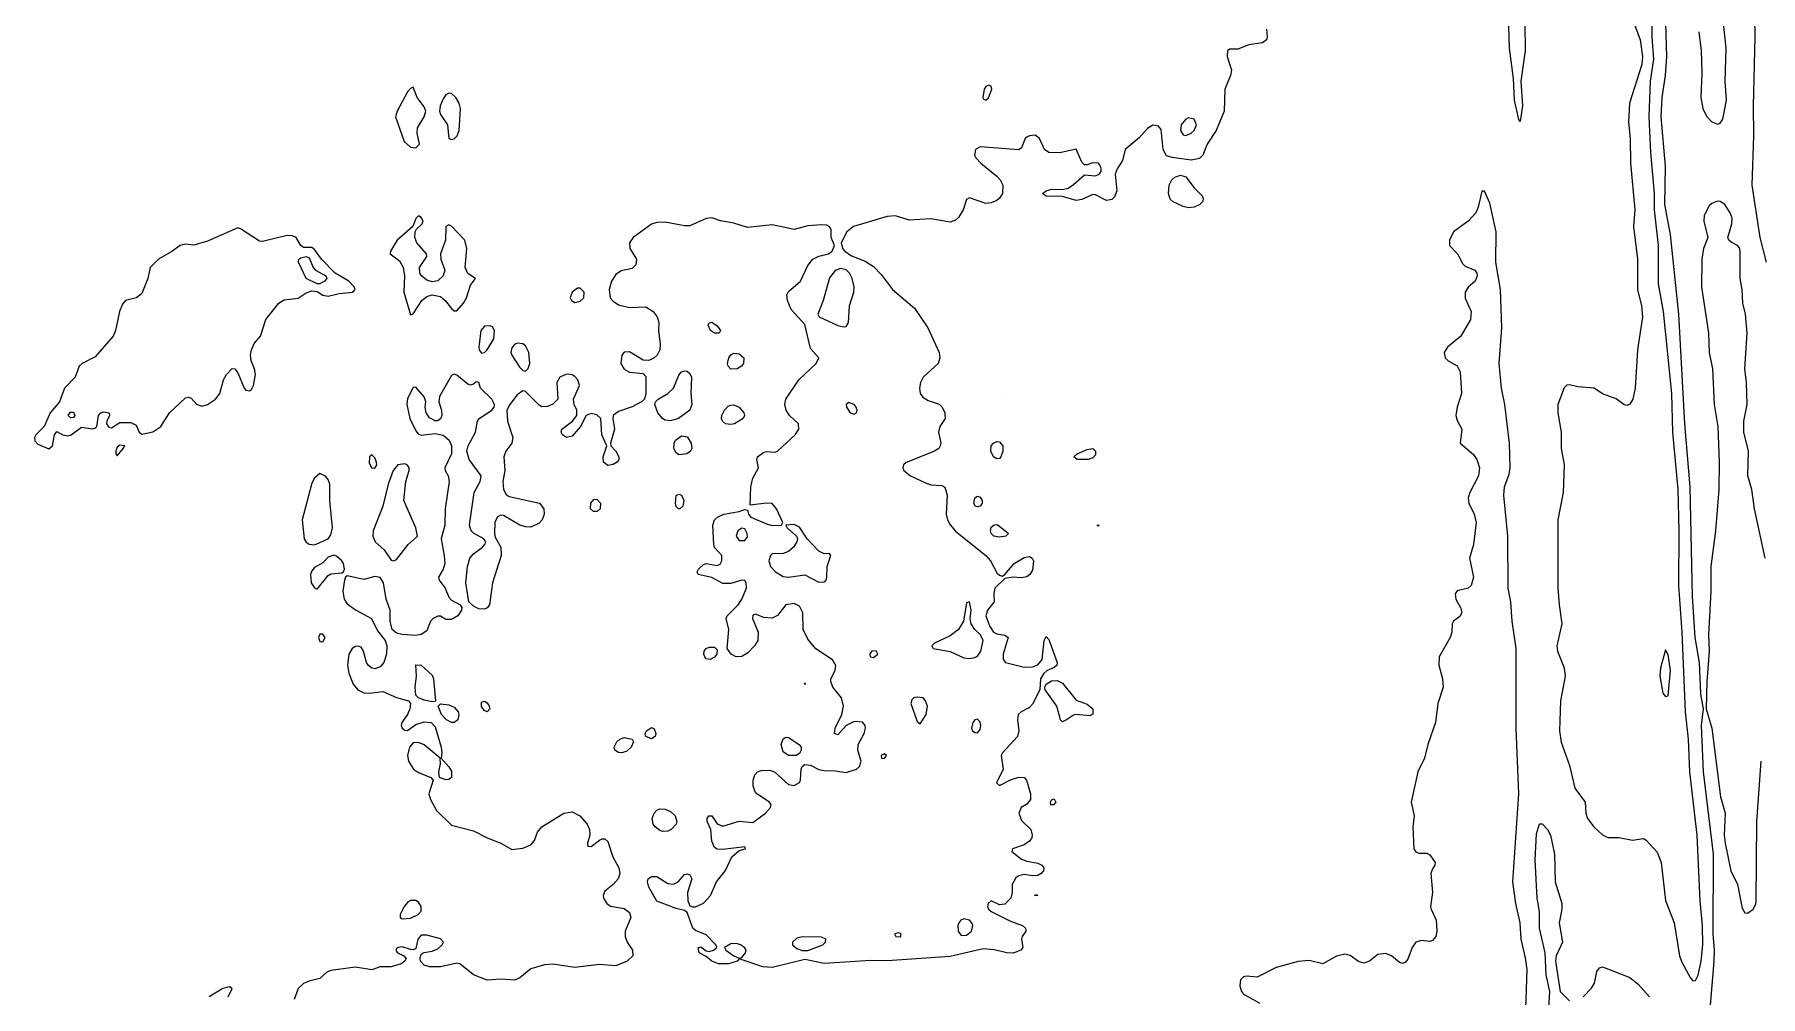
# Model space of a CAD drawing. Header units: inches. Extents: x 3311818 to 3313075, y 1372003 to 1372737.
# Drawn here: x 3312582.6 to 3312822.7, y 1372195.4 to 1372329.1 of the extents above; entities that cross this region are included whole.
import ezdxf

# ---------------------------------------------------------------- set-up
doc = ezdxf.new("R2010")
doc.units = ezdxf.units.IN
doc.header["$MEASUREMENT"] = 0

msp = doc.modelspace()

# ---------------------------------------------------------------- linework, layer by layer
for points, elevation in [([(3312804.96, 1372331.06), (3312805.97, 1372328.39), (3312806.29, 1372326.1), (3312806.16, 1372324.96), (3312804.47, 1372319.62), (3312804.31, 1372316.95), (3312804.55, 1372314.67), (3312804.6, 1372311.24), (3312805.2, 1372304.76), (3312805, 1372302.47), (3312805.6, 1372297.9), (3312805.59, 1372293.71), (3312806.15, 1372291.42), (3312806.29, 1372289.89), (3312805.56, 1372285.32), (3312805.25, 1372279.98), (3312804.95, 1372278.46), (3312804.5, 1372277.74), (3312804.12, 1372277.58), (3312803.74, 1372277.65), (3312802.6, 1372278.52), (3312800.69, 1372279.19), (3312799.55, 1372279.98), (3312797.26, 1372280.16), (3312796.12, 1372280.46), (3312795.74, 1372280.41), (3312795.36, 1372280.01), (3312794.51, 1372277.7), (3312794.48, 1372276.55), (3312794.95, 1372273.89), (3312794.94, 1372271.6), (3312795.4, 1372269.31), (3312795.24, 1372265.5), (3312794.52, 1372261.69), (3312794.52, 1372252.16), (3312794.68, 1372249.87), (3312795.06, 1372247.21), (3312794.36, 1372244.16), (3312794.47, 1372243.4), (3312795.37, 1372241.11), (3312795.51, 1372239.96), (3312794.87, 1372236.53), (3312794.73, 1372232.34), (3312794.97, 1372230.77), (3312796.12, 1372227.55), (3312796.88, 1372224.4), (3312798.29, 1372222.43), (3312798.39, 1372220.91), (3312798.62, 1372220.15), (3312799.51, 1372219), (3312800.69, 1372217.88), (3312801.45, 1372217.51), (3312802.98, 1372217.53), (3312804.88, 1372217.13), (3312806.41, 1372217.36), (3312806.79, 1372217.17), (3312808.31, 1372215.5), (3312808.85, 1372214.05), (3312809.46, 1372208.76), (3312810.67, 1372205.66), (3312811.4, 1372201.09), (3312811.74, 1372200.17), (3312812.89, 1372198.04), (3312813.27, 1372197.58), (3312813.65, 1372197.65), (3312814.03, 1372198.36), (3312814.45, 1372200.33), (3312814.66, 1372202.61), (3312814.62, 1372205.28), (3312814.28, 1372208.71), (3312813.9, 1372217.86), (3312812.88, 1372226.63), (3312812.67, 1372231.2), (3312812.27, 1372235.01), (3312811.8, 1372246.06), (3312811.34, 1372252.54), (3312811.38, 1372260.17), (3312811.22, 1372265.88), (3312810.49, 1372273.89), (3312810.35, 1372279.22), (3312809.19, 1372290.66), (3312808.52, 1372294.47), (3312808.51, 1372299.8), (3312807.92, 1372304.76), (3312807.92, 1372307.04), (3312807.44, 1372312.76), (3312807.21, 1372317.72), (3312807.39, 1372322.67), (3312807.85, 1372325.72), (3312807.62, 1372328.77), (3312807.88, 1372347.83)], 4489), ([(3312814.12, 1372329.53), (3312814.44, 1372326.86), (3312814.52, 1372323.81), (3312814.38, 1372320.38), (3312814.65, 1372318.86), (3312815.17, 1372317.79), (3312815.94, 1372316.99), (3312816.7, 1372316.7), (3312817.08, 1372316.83), (3312817.46, 1372317.38), (3312817.96, 1372320), (3312817.76, 1372322.67), (3312817.93, 1372327.25), (3312817.23, 1372333.72)], 4490), ([(3312823.5, 1372297.52), (3312822.64, 1372300.95), (3312821.53, 1372308.19), (3312821.76, 1372315.05), (3312821.7, 1372319.24), (3312821.93, 1372328.77), (3312821.86, 1372334.49)], 4491), ([(3312815.02, 1372185.84), (3312816.25, 1372200.33), (3312816.28, 1372201.85), (3312816.09, 1372204.14), (3312816.17, 1372215.19), (3312814.76, 1372226.63), (3312814.46, 1372233.1), (3312814.74, 1372235.39), (3312814.41, 1372237.44), (3312814.22, 1372241.87), (3312813.61, 1372245.3), (3312813.23, 1372251.02), (3312812.9, 1372266.26), (3312812.17, 1372275.03), (3312811.31, 1372290.27), (3312810.18, 1372301.33), (3312809.36, 1372305.52), (3312809.49, 1372310.86), (3312808.89, 1372317.72), (3312809.01, 1372320.38), (3312809.48, 1372323.43), (3312809.66, 1372326.1), (3312809.45, 1372332.2)], 4490), ([(3312753.97, 1372329.91), (3312754.07, 1372328.77), (3312753.98, 1372328.39), (3312753.43, 1372328.01), (3312751.52, 1372327.73), (3312750, 1372327.1), (3312748.86, 1372327.13), (3312748.57, 1372326.86), (3312748.52, 1372326.1), (3312749.11, 1372324.2), (3312748.96, 1372323.43), (3312748.2, 1372321.53), (3312748.11, 1372318.48), (3312746.98, 1372315.81), (3312745.73, 1372313.91), (3312745.11, 1372312.38), (3312744.66, 1372311.91), (3312743.52, 1372311.68), (3312740.85, 1372312.03), (3312740.09, 1372312.28), (3312739.6, 1372313.14), (3312739.33, 1372315.96), (3312738.95, 1372316.4), (3312738.18, 1372316.53), (3312737.42, 1372316.08), (3312736.28, 1372314.79), (3312734.31, 1372313.14), (3312733.94, 1372311.62), (3312733.21, 1372310.48), (3312732.92, 1372309.71), (3312733.16, 1372307.43), (3312732.85, 1372306.57), (3312732.47, 1372306.21), (3312731.71, 1372306.05), (3312730.18, 1372306.88), (3312729.8, 1372306.91), (3312728.28, 1372306.21), (3312727.51, 1372306.06), (3312725.61, 1372306.62), (3312723.32, 1372306.66), (3312722.81, 1372307.04), (3312723.32, 1372307.43), (3312724.08, 1372307.67), (3312725.61, 1372307.59), (3312726.37, 1372307.79), (3312727.13, 1372308.28), (3312728.66, 1372309.66), (3312730.18, 1372309.51), (3312730.69, 1372309.71), (3312730.96, 1372310.09), (3312731, 1372310.48), (3312730.91, 1372310.86), (3312730.6, 1372311.24), (3312729.8, 1372311.31), (3312729.04, 1372311.03), (3312728.66, 1372311.05), (3312728.28, 1372311.4), (3312727.51, 1372313.21), (3312725.23, 1372312.7), (3312723.7, 1372312.76), (3312723.09, 1372313.14), (3312722.4, 1372314.67), (3312721.8, 1372315.16), (3312721.03, 1372315.08), (3312720.65, 1372314.87), (3312720.43, 1372314.67), (3312719.89, 1372313.38), (3312719.51, 1372313.13), (3312714.17, 1372313.52), (3312713.49, 1372313.14), (3312713.37, 1372312.38), (3312713.55, 1372312), (3312714.24, 1372311.24), (3312716.46, 1372309.47), (3312716.93, 1372308.95), (3312717.31, 1372308.19), (3312717.25, 1372307.04), (3312716.84, 1372306.39), (3312716.46, 1372306.08), (3312715.7, 1372305.75), (3312714.94, 1372305.67), (3312712.65, 1372306.45), (3312712.27, 1372306.2), (3312711.77, 1372304.76), (3312711.12, 1372303.71), (3312710.74, 1372303.35), (3312709.98, 1372303.07), (3312707.31, 1372303.51), (3312704.26, 1372303.35), (3312702.36, 1372303.94), (3312701.21, 1372303.87), (3312696.52, 1372302.47), (3312695.61, 1372301.71), (3312694.83, 1372300.18), (3312694.98, 1372299.42), (3312695.31, 1372299.04), (3312696.26, 1372298.36), (3312698.17, 1372297.62), (3312699.31, 1372296.9), (3312700.45, 1372295.76), (3312701.95, 1372293.71), (3312705.03, 1372291.12), (3312706.87, 1372288.37), (3312708.44, 1372284.94), (3312708.56, 1372284.18), (3312708.29, 1372283.41), (3312706.24, 1372281.51), (3312705.87, 1372280.75), (3312705.71, 1372279.98), (3312705.82, 1372279.22), (3312706.17, 1372278.72), (3312706.93, 1372278.27), (3312708.46, 1372277.74), (3312708.87, 1372277.32), (3312709.24, 1372276.55), (3312709.28, 1372275.79), (3312708.56, 1372274.65), (3312708.37, 1372273.89), (3312708.69, 1372272.36), (3312708.61, 1372271.98), (3312708.38, 1372271.6), (3312707.69, 1372271.16), (3312703.88, 1372269.66), (3312703.5, 1372269.31), (3312703.39, 1372268.93), (3312703.53, 1372268.55), (3312704.45, 1372267.79), (3312706.55, 1372266.84), (3312707.31, 1372266.54), (3312708.84, 1372266.43), (3312709.22, 1372266.23), (3312709.54, 1372265.12), (3312709.44, 1372262.45), (3312709.61, 1372261.69), (3312709.98, 1372260.97), (3312710.74, 1372260.11), (3312714.95, 1372256.73), (3312715.57, 1372255.97), (3312716.46, 1372254.31), (3312716.84, 1372253.99), (3312717.22, 1372253.84), (3312717.6, 1372254.07), (3312718.88, 1372255.59), (3312720.27, 1372256.43), (3312721.03, 1372256.56), (3312721.39, 1372256.35), (3312721.55, 1372255.97), (3312721.41, 1372254.69), (3312721.06, 1372254.07), (3312720.65, 1372253.76), (3312719.89, 1372253.64), (3312718.75, 1372253.72), (3312717.6, 1372253.53), (3312716.21, 1372252.16), (3312716.04, 1372251.4), (3312716.12, 1372250.26), (3312715.15, 1372249.11), (3312714.95, 1372248.35), (3312715.51, 1372246.83), (3312715.99, 1372246.06), (3312716.46, 1372245.83), (3312717.6, 1372245.63), (3312718.04, 1372245.3), (3312717.36, 1372243.01), (3312717.34, 1372242.25), (3312717.67, 1372241.87), (3312720.27, 1372241.18), (3312721.41, 1372241.24), (3312722.18, 1372241.53), (3312722.76, 1372242.25), (3312723.06, 1372244.92), (3312723.32, 1372245.45), (3312723.7, 1372245.06), (3312724.88, 1372241.87), (3312724.82, 1372241.49), (3312724.46, 1372241.14), (3312723.47, 1372240.73), (3312722.94, 1372240.29), (3312722.56, 1372239.58), (3312722.47, 1372238.06), (3312721.41, 1372236.04), (3312721.03, 1372235.6), (3312719.86, 1372235.01), (3312719.45, 1372234.63), (3312719.36, 1372233.87), (3312719.51, 1372232.34), (3312719.36, 1372231.58), (3312717.24, 1372229.29), (3312717.06, 1372228.91), (3312717.33, 1372227.01), (3312716.43, 1372225.1), (3312716.84, 1372224.76), (3312718.37, 1372225.53), (3312719.51, 1372225.91), (3312720.27, 1372225.86), (3312720.58, 1372225.48), (3312721.16, 1372223.58), (3312721.14, 1372222.81), (3312720.65, 1372222.17), (3312719.85, 1372221.67), (3312719.51, 1372220.91), (3312719.89, 1372219.89), (3312721.19, 1372218.62), (3312721.4, 1372217.86), (3312721.32, 1372217.48), (3312721.03, 1372217.03), (3312720.27, 1372216.49), (3312718.64, 1372215.95), (3312718.56, 1372215.57), (3312719.89, 1372214.5), (3312720.65, 1372214.21), (3312722.18, 1372213.96), (3312722.74, 1372213.67), (3312722.99, 1372213.29), (3312722.94, 1372212.9), (3312722.64, 1372212.52), (3312722.18, 1372212.25), (3312721.41, 1372212.19), (3312720.27, 1372212.38), (3312719.51, 1372212.19), (3312719.13, 1372211.91), (3312718.62, 1372211), (3312718.59, 1372209.86), (3312718.41, 1372209.09), (3312717.6, 1372208.25), (3312716.84, 1372208.17), (3312715.7, 1372208.71), (3312715.28, 1372208.33), (3312715.19, 1372207.95), (3312715.3, 1372207.57), (3312715.7, 1372207.22), (3312718.37, 1372205.91), (3312720.03, 1372205.28), (3312720.44, 1372204.9), (3312720.51, 1372204.52), (3312719.99, 1372203.76), (3312719.89, 1372203.38), (3312720.08, 1372202.23), (3312719.8, 1372201.85), (3312718.75, 1372201.46), (3312717.88, 1372201.47), (3312716.08, 1372201.91), (3312714.55, 1372202.04), (3312709.98, 1372201), (3312701.21, 1372200.39), (3312698.93, 1372200.41), (3312692.45, 1372199.99), (3312689.78, 1372200.55), (3312685.21, 1372199.45), (3312683.93, 1372199.56), (3312680.63, 1372200.63), (3312680.33, 1372200.33), (3312679.14, 1372199.95), (3312677.76, 1372199.95), (3312676.81, 1372200.33), (3312676.06, 1372200.98), (3312675.08, 1372201.47), (3312674.92, 1372202.23), (3312675.3, 1372202.33), (3312676.06, 1372201.77), (3312676.44, 1372201.66), (3312677.06, 1372201.85), (3312677.52, 1372202.23), (3312677.37, 1372202.61), (3312676.06, 1372204), (3312674.54, 1372204.59), (3312674.18, 1372204.9), (3312673.39, 1372207.08), (3312673.01, 1372207.35), (3312671.87, 1372207.63), (3312669.2, 1372208.69), (3312668.06, 1372210.62), (3312667.86, 1372211.38), (3312667.96, 1372211.76), (3312668.44, 1372212.11), (3312669.2, 1372212.09), (3312670.72, 1372211.13), (3312671.49, 1372211.03), (3312672.15, 1372211.38), (3312673.01, 1372212.36), (3312673.39, 1372212.49), (3312673.77, 1372212.35), (3312674.04, 1372211.76), (3312673.46, 1372209.86), (3312673.5, 1372208.71), (3312673.77, 1372208.02), (3312674.15, 1372207.86), (3312674.54, 1372207.9), (3312675.68, 1372208.37), (3312676.63, 1372209.47), (3312677.48, 1372211.38), (3312678.73, 1372212.93), (3312679.6, 1372214.81), (3312680.63, 1372215.7), (3312681.5, 1372215.95), (3312681.4, 1372216.24), (3312678.35, 1372215.84), (3312677.58, 1372215.91), (3312677.2, 1372216.14), (3312676.82, 1372217), (3312676.71, 1372218.62), (3312676.17, 1372219.76), (3312676.17, 1372220.15), (3312676.4, 1372220.53), (3312676.82, 1372220.53), (3312677.58, 1372219.41), (3312678.35, 1372219.08), (3312680.63, 1372219.79), (3312682.54, 1372219.6), (3312684.3, 1372220.91), (3312684.99, 1372221.67), (3312685.07, 1372222.05), (3312684.83, 1372222.43), (3312683.09, 1372223.58), (3312682.8, 1372223.96), (3312682.58, 1372224.72), (3312682.6, 1372225.48), (3312682.81, 1372226.24), (3312683.17, 1372226.63), (3312683.68, 1372226.83), (3312684.83, 1372226.87), (3312685.55, 1372226.63), (3312687.49, 1372224.88), (3312688.26, 1372224.75), (3312689.02, 1372225.15), (3312689.16, 1372225.48), (3312689.25, 1372227.01), (3312689.4, 1372227.41), (3312689.78, 1372227.67), (3312690.54, 1372227.59), (3312691.69, 1372226.98), (3312692.45, 1372226.82), (3312693.97, 1372226.79), (3312695.5, 1372226.57), (3312696.95, 1372227.01), (3312697.37, 1372227.39), (3312697.62, 1372228.15), (3312697.14, 1372229.67), (3312697.16, 1372230.44), (3312698.01, 1372231.96), (3312698.2, 1372232.72), (3312698.15, 1372233.1), (3312697.78, 1372233.53), (3312696.64, 1372233.64), (3312695.52, 1372233.1), (3312694.35, 1372231.79), (3312693.89, 1372231.96), (3312693.97, 1372232.72), (3312694.89, 1372234.63), (3312695.14, 1372235.77), (3312694.86, 1372236.92), (3312693.65, 1372238.44), (3312693.37, 1372239.2), (3312693.39, 1372239.58), (3312694, 1372240.73), (3312694.06, 1372241.49), (3312693.59, 1372242.22), (3312691.31, 1372243.73), (3312690.16, 1372245.11), (3312689.54, 1372246.44), (3312689.49, 1372248.73), (3312689.02, 1372249.66), (3312688.26, 1372250.03), (3312687.11, 1372249.88), (3312685.97, 1372248.38), (3312685.21, 1372248.02), (3312684.06, 1372248.09), (3312682.92, 1372248.56), (3312682.54, 1372248.45), (3312682.48, 1372247.97), (3312683.29, 1372246.06), (3312683.21, 1372244.92), (3312682.75, 1372244.16), (3312681.78, 1372243.13), (3312681.01, 1372242.66), (3312680.19, 1372242.63), (3312679.52, 1372243.01), (3312678.97, 1372243.78), (3312679.19, 1372246.44), (3312678.82, 1372247.97), (3312678.95, 1372248.35), (3312680.51, 1372249.87), (3312680.98, 1372250.64), (3312681.63, 1372252.16), (3312681.6, 1372252.92), (3312681.4, 1372253.24), (3312681.01, 1372253.31), (3312679.49, 1372252.81), (3312678.35, 1372252.82), (3312676.82, 1372253.67), (3312674.93, 1372254.07), (3312674.8, 1372254.45), (3312674.97, 1372254.83), (3312675.68, 1372255.47), (3312676.06, 1372255.6), (3312677.58, 1372255.31), (3312677.97, 1372255.54), (3312678.24, 1372255.97), (3312678.23, 1372256.73), (3312677.2, 1372257.85), (3312677.09, 1372258.26), (3312676.98, 1372260.93), (3312677.2, 1372261.66), (3312677.61, 1372262.07), (3312678.48, 1372262.45), (3312680.63, 1372262.83), (3312681.4, 1372263.11), (3312681.78, 1372263.02), (3312681.93, 1372262.45), (3312682.25, 1372262.07), (3312684.44, 1372261.11), (3312685.21, 1372260.87), (3312686.54, 1372260.93), (3312686.69, 1372261.31), (3312685.83, 1372263.21), (3312685.21, 1372263.94), (3312684.44, 1372264.02), (3312682.16, 1372263.72), (3312682.23, 1372266.26), (3312682.54, 1372267.45), (3312683.34, 1372268.93), (3312683.08, 1372270.07), (3312683.18, 1372270.46), (3312684.06, 1372271.09), (3312684.44, 1372271.19), (3312685.59, 1372271.1), (3312685.97, 1372271.23), (3312688.41, 1372273.5), (3312688.92, 1372274.27), (3312688.88, 1372275.03), (3312687.65, 1372276.17), (3312687.15, 1372276.94), (3312686.98, 1372277.7), (3312687.1, 1372278.46), (3312688.92, 1372281.13), (3312691.34, 1372283.41), (3312691.69, 1372284.18), (3312690.54, 1372285.5), (3312689.78, 1372288.83), (3312687.87, 1372290.92), (3312687.35, 1372292.18), (3312687.25, 1372292.94), (3312687.49, 1372293.42), (3312689.17, 1372294.85), (3312690.16, 1372297.03), (3312690.86, 1372297.9), (3312691.69, 1372298.34), (3312693.04, 1372298.66), (3312693.56, 1372299.04), (3312693.89, 1372299.8), (3312693.42, 1372300.95), (3312693.42, 1372302.09), (3312693.17, 1372302.47), (3312692.83, 1372302.63), (3312692.07, 1372302.69), (3312690.16, 1372302.56), (3312688.26, 1372302.03), (3312685.21, 1372302.67), (3312681.78, 1372302.31), (3312679.87, 1372302.91), (3312678.02, 1372303.23), (3312676.82, 1372303.68), (3312676.06, 1372303.57), (3312673.77, 1372302.55), (3312673.01, 1372302.54), (3312670.34, 1372303.06), (3312669.2, 1372303.02), (3312668.44, 1372302.77), (3312665.9, 1372300.95), (3312665.39, 1372300.18), (3312665.42, 1372299.42), (3312666.35, 1372297.9), (3312666.28, 1372297.14), (3312665.77, 1372296.61), (3312664.24, 1372296.3), (3312663.48, 1372295.77), (3312662.87, 1372294.85), (3312662.55, 1372293.71), (3312662.69, 1372292.56), (3312663.1, 1372292.06), (3312663.86, 1372291.58), (3312665.39, 1372291.18), (3312667.67, 1372291.29), (3312668.67, 1372290.66), (3312669.21, 1372289.89), (3312669.47, 1372289.13), (3312669.43, 1372287.99), (3312669.66, 1372286.08), (3312669.59, 1372285.32), (3312669.22, 1372284.56), (3312668.82, 1372284.19), (3312668.06, 1372283.82), (3312667.29, 1372283.88), (3312665.39, 1372285.03), (3312664.63, 1372284.98), (3312664.3, 1372284.56), (3312664.18, 1372283.41), (3312664.63, 1372282.63), (3312665.39, 1372282.19), (3312667.29, 1372282), (3312667.67, 1372281.62), (3312667.66, 1372279.22), (3312667.48, 1372278.46), (3312667.05, 1372278.08), (3312665.77, 1372277.41), (3312663.86, 1372276.75), (3312663.11, 1372276.17), (3312663.04, 1372275.79), (3312663.28, 1372274.27), (3312662.75, 1372272.36), (3312662.79, 1372271.98), (3312663.48, 1372271.21), (3312663.91, 1372270.46), (3312663.91, 1372270.07), (3312663.68, 1372269.69), (3312663.1, 1372269.35), (3312662.34, 1372269.25), (3312661.78, 1372269.69), (3312661.71, 1372270.46), (3312662.22, 1372271.98), (3312661.53, 1372273.5), (3312661.37, 1372275.79), (3312660.81, 1372276.28), (3312660.05, 1372276.46), (3312659.34, 1372276.17), (3312658.55, 1372274.65), (3312657.38, 1372273.31), (3312656.62, 1372273.12), (3312656.05, 1372273.5), (3312655.86, 1372273.86), (3312655.95, 1372274.27), (3312657.45, 1372275.41), (3312658.07, 1372276.17), (3312658.04, 1372276.94), (3312657.7, 1372277.7), (3312657.61, 1372278.46), (3312658.41, 1372280.37), (3312658.19, 1372281.13), (3312657.77, 1372281.61), (3312657.38, 1372281.83), (3312656.62, 1372281.94), (3312655.7, 1372281.51), (3312655.29, 1372280.75), (3312655.43, 1372278.46), (3312654.72, 1372277.76), (3312653.95, 1372277.42), (3312653.19, 1372277.4), (3312652.81, 1372277.64), (3312650.9, 1372279.5), (3312650.52, 1372279.62), (3312649.76, 1372279.08), (3312648.71, 1372277.7), (3312648.32, 1372276.94), (3312648.39, 1372275.41), (3312649.17, 1372273.12), (3312649, 1372272.36), (3312648.17, 1372271.22), (3312647.89, 1372270.46), (3312648.05, 1372268.55), (3312647.78, 1372267.03), (3312647.85, 1372265.88), (3312648.24, 1372265.18), (3312648.62, 1372264.94), (3312652.86, 1372263.98), (3312653.44, 1372263.21), (3312653.5, 1372262.45), (3312653.21, 1372261.69), (3312652.81, 1372261.23), (3312651.67, 1372260.67), (3312650.9, 1372260.69), (3312650.14, 1372260.94), (3312647.86, 1372262.28), (3312647.47, 1372262.35), (3312646.95, 1372262.07), (3312646.64, 1372261.31), (3312646.59, 1372259.78), (3312646.71, 1372259.29), (3312647.46, 1372257.88), (3312647.54, 1372256.73), (3312646.33, 1372252.92), (3312645.9, 1372249.87), (3312645.57, 1372249.46), (3312645.19, 1372249.28), (3312644.43, 1372249.31), (3312643.66, 1372249.66), (3312643.02, 1372250.26), (3312642.62, 1372252.92), (3312642.85, 1372255.21), (3312643.19, 1372256.35), (3312643.66, 1372256.95), (3312644.91, 1372257.88), (3312645.26, 1372258.26), (3312645.39, 1372258.64), (3312645.1, 1372259.02), (3312643.66, 1372259.81), (3312643.34, 1372260.17), (3312643.13, 1372260.93), (3312643.77, 1372265.5), (3312644.6, 1372267.03), (3312644.75, 1372267.79), (3312643.08, 1372270.07), (3312642.74, 1372271.22), (3312642.93, 1372271.98), (3312643.97, 1372273.89), (3312644.25, 1372275.41), (3312644.46, 1372275.79), (3312646.22, 1372276.94), (3312646.55, 1372277.32), (3312646.6, 1372277.7), (3312646.22, 1372278.46), (3312644.64, 1372279.98), (3312644.43, 1372280.75), (3312644.04, 1372280.86), (3312643.66, 1372280.52), (3312643.28, 1372280.4), (3312642.9, 1372280.52), (3312641.38, 1372281.79), (3312641, 1372281.94), (3312640.61, 1372281.74), (3312638.97, 1372278.84), (3312638.88, 1372278.08), (3312639.25, 1372276.94), (3312639.29, 1372276.17), (3312639.09, 1372275.72), (3312638.71, 1372275.45), (3312638.33, 1372275.42), (3312637.57, 1372275.87), (3312637.08, 1372276.55), (3312636.97, 1372277.32), (3312637.07, 1372278.08), (3312636.8, 1372278.78), (3312635.66, 1372280.12), (3312635.28, 1372280.07), (3312634.52, 1372278.54), (3312634.42, 1372277.7), (3312634.82, 1372275.79), (3312635.66, 1372274.03), (3312636.04, 1372273.61), (3312636.42, 1372273.44), (3312638.33, 1372273.68), (3312639.47, 1372273.43), (3312640.29, 1372272.74), (3312640.64, 1372271.98), (3312640.6, 1372270.84), (3312639.71, 1372268.93), (3312639.74, 1372268.55), (3312640.17, 1372267.79), (3312640.28, 1372267.03), (3312639.73, 1372263.21), (3312639.7, 1372260.93), (3312639.17, 1372259.02), (3312639.62, 1372256.73), (3312639.68, 1372255.59), (3312639.47, 1372254.81), (3312638.83, 1372253.69), (3312638.89, 1372253.3), (3312639.74, 1372252.16), (3312640.23, 1372250.93), (3312640.61, 1372250.53), (3312641.84, 1372249.87), (3312642.04, 1372249.49), (3312642.01, 1372249.11), (3312641.49, 1372248.35), (3312640.61, 1372247.83), (3312639.85, 1372247.84), (3312639.09, 1372248.29), (3312638.71, 1372248.27), (3312638.08, 1372247.97), (3312637.71, 1372247.59), (3312637.18, 1372246.26), (3312636.42, 1372245.74), (3312635.66, 1372245.58), (3312633.75, 1372245.74), (3312632.99, 1372245.94), (3312632.38, 1372246.44), (3312632.09, 1372247.59), (3312632.07, 1372249.11), (3312631.51, 1372250.64), (3312631.16, 1372252.92), (3312630.7, 1372253.66), (3312629.94, 1372253.78), (3312628.42, 1372253.4), (3312626.13, 1372253.9), (3312625.88, 1372253.69), (3312625.75, 1372253.3), (3312625.51, 1372251.78), (3312625.71, 1372250.64), (3312626.13, 1372250.02), (3312627.27, 1372249.19), (3312629.5, 1372247.97), (3312630.32, 1372246.25), (3312631.4, 1372244.92), (3312631.61, 1372244.16), (3312631.56, 1372243.01), (3312631.23, 1372241.87), (3312630.7, 1372241.24), (3312629.94, 1372240.99), (3312629.56, 1372241.07), (3312629.02, 1372241.49), (3312628.79, 1372241.87), (3312628.39, 1372243.4), (3312628.04, 1372243.98), (3312627.66, 1372244.14), (3312627.27, 1372244.09), (3312626.81, 1372243.78), (3312626.36, 1372243.01), (3312626.14, 1372241.49), (3312626.33, 1372240.35), (3312626.95, 1372238.82), (3312627.61, 1372238.06), (3312628.42, 1372237.62), (3312629.18, 1372237.57), (3312631.09, 1372237.83), (3312632.99, 1372236.99), (3312634.63, 1372236.53), (3312634.9, 1372236.15), (3312634.84, 1372235.39), (3312634.52, 1372234.63), (3312633.72, 1372233.49), (3312633.64, 1372233.1), (3312633.75, 1372232.72), (3312634.13, 1372232.43), (3312634.52, 1372232.41), (3312635.66, 1372233.25), (3312636.8, 1372233.61), (3312637.78, 1372233.49), (3312638.33, 1372232.91), (3312639.17, 1372230.06), (3312639.28, 1372229.29), (3312639.17, 1372228.53), (3312640.23, 1372227.36), (3312640.61, 1372226.72), (3312640.61, 1372225.84), (3312640.23, 1372225.59), (3312639.85, 1372225.54), (3312638.96, 1372225.86), (3312638.85, 1372226.63), (3312639.07, 1372227.77), (3312639.04, 1372228.53), (3312636.8, 1372230.42), (3312636.04, 1372230.71), (3312635.28, 1372230.69), (3312634.8, 1372230.06), (3312634.48, 1372228.91), (3312634.62, 1372228.15), (3312635.35, 1372227.01), (3312636.04, 1372226.56), (3312637.73, 1372225.86), (3312638.07, 1372225.48), (3312637.46, 1372223.58), (3312637.69, 1372222.81), (3312638.55, 1372221.29), (3312640.61, 1372219.25), (3312643.66, 1372218.45), (3312645.56, 1372217.48), (3312647.47, 1372216.74), (3312649, 1372215.83), (3312650.52, 1372216.06), (3312651.67, 1372216.51), (3312652.14, 1372217.1), (3312652.57, 1372218.24), (3312653.19, 1372219), (3312656.24, 1372220.91), (3312657.38, 1372221.09), (3312658.49, 1372220.53), (3312659.49, 1372219.38), (3312659.8, 1372218.62), (3312659.85, 1372217.86), (3312659.52, 1372216.72), (3312659.6, 1372216.33), (3312660.05, 1372216.29), (3312661.2, 1372217.13), (3312661.58, 1372217.33), (3312661.96, 1372217.33), (3312662.34, 1372216.97), (3312663.04, 1372214.81), (3312663.87, 1372213.29), (3312664.02, 1372212.52), (3312663.8, 1372211.76), (3312663.12, 1372211), (3312661.96, 1372210.06), (3312661.73, 1372209.47), (3312661.76, 1372209.09), (3312662.22, 1372208.33), (3312662.72, 1372207.98), (3312664.63, 1372207.66), (3312665.39, 1372207.08), (3312665.55, 1372206.42), (3312664.79, 1372204.52), (3312664.76, 1372203.76), (3312665.06, 1372202.99), (3312665.79, 1372201.85), (3312665.82, 1372201.09), (3312665.05, 1372200.33), (3312663.48, 1372199.66), (3312661.2, 1372199.86), (3312657.77, 1372199.47), (3312654.72, 1372199.89), (3312653.57, 1372199.84), (3312651.67, 1372199.26), (3312650.14, 1372198.02), (3312649.38, 1372197.71), (3312647.47, 1372197.83), (3312645.57, 1372197.7), (3312643.66, 1372198.45), (3312641.76, 1372199.95), (3312641.38, 1372200.06), (3312639.09, 1372199.53), (3312637.57, 1372199.52), (3312636.8, 1372199.75), (3312636.3, 1372200.33), (3312636.24, 1372200.71), (3312636.42, 1372201.3), (3312636.8, 1372201.53), (3312637.95, 1372201.73), (3312638.71, 1372202.04), (3312639.34, 1372202.61), (3312639.49, 1372202.99), (3312639.09, 1372203.42), (3312637.18, 1372203.92), (3312636.42, 1372203.94), (3312635.95, 1372203.38), (3312635.66, 1372202.07), (3312635.28, 1372201.91), (3312634.9, 1372201.95), (3312633.75, 1372202.3), (3312633.22, 1372202.23), (3312632.99, 1372202.04), (3312632.87, 1372201.85), (3312633.11, 1372201.47), (3312634.01, 1372201.09), (3312634.3, 1372200.71), (3312634.13, 1372200.33), (3312633.63, 1372199.95), (3312632.23, 1372199.53), (3312630.7, 1372199.55), (3312629.56, 1372199.13), (3312627.27, 1372199.5), (3312623.84, 1372199.01), (3312623.26, 1372198.8), (3312622.32, 1372197.91), (3312620.8, 1372197.57), (3312620.03, 1372197.24), (3312619.29, 1372196.52), (3312618.74, 1372194.99)], 4490), ([(3312789.92, 1372330.68), (3312789.96, 1372326.86), (3312789.37, 1372322.67), (3312789.59, 1372319.24), (3312789.26, 1372317.05), (3312789.05, 1372317.34), (3312788.45, 1372320), (3312788.31, 1372323.05), (3312787.78, 1372327.25), (3312787.69, 1372330.29)], 4490), ([(3312635.66, 1372313.39), (3312636.19, 1372313.91), (3312635.83, 1372315.43), (3312635.9, 1372316.19), (3312636.83, 1372317.72), (3312637.04, 1372318.48), (3312636.8, 1372319.1), (3312635.84, 1372320.38), (3312635.28, 1372321.82), (3312634.9, 1372321.66), (3312634.52, 1372321.17), (3312633.07, 1372318.48), (3312632.84, 1372317.72), (3312634.04, 1372314.29), (3312634.9, 1372313.48), (3312635.66, 1372313.39)], 4490), ([(3312715.32, 1372320.35), (3312715.76, 1372321.53), (3312715.7, 1372321.95), (3312715.32, 1372322.11), (3312714.94, 1372321.91), (3312714.71, 1372321.53), (3312714.52, 1372320.38), (3312714.55, 1372320.19), (3312714.94, 1372320), (3312715.32, 1372320.35)], 4490), ([(3312641, 1372314.66), (3312641.4, 1372315.05), (3312641.7, 1372315.81), (3312641.86, 1372318.86), (3312641.67, 1372319.62), (3312641.22, 1372320.38), (3312640.61, 1372320.93), (3312640.23, 1372321.01), (3312639.85, 1372320.74), (3312639.47, 1372320.19), (3312639.06, 1372319.24), (3312638.97, 1372318.48), (3312639.09, 1372318.03), (3312640.05, 1372316.57), (3312640.23, 1372314.67), (3312640.61, 1372314.54), (3312641, 1372314.66)], 4490), ([(3312743.52, 1372315.41), (3312743.93, 1372315.81), (3312744.25, 1372316.57), (3312743.9, 1372317.36), (3312743.14, 1372317.55), (3312742.73, 1372317.34), (3312742.09, 1372316.57), (3312742, 1372315.81), (3312742.38, 1372315.22), (3312742.76, 1372315.11), (3312743.52, 1372315.41)], 4490), ([(3312743.93, 1372305.14), (3312743.14, 1372305.06), (3312742.38, 1372305.23), (3312740.98, 1372305.9), (3312740.57, 1372306.28), (3312740.33, 1372307.04), (3312740.43, 1372308.19), (3312740.79, 1372308.95), (3312741.23, 1372309.31), (3312742, 1372309.59), (3312742.76, 1372309.35), (3312743.9, 1372307.81), (3312745.06, 1372306.66), (3312745.17, 1372306.28), (3312745.08, 1372305.9), (3312744.72, 1372305.52), (3312743.93, 1372305.14)], 4490), ([(3312789.98, 1372192.32), (3312790.22, 1372199.18), (3312790.02, 1372200.78), (3312789.4, 1372203.38), (3312789.28, 1372205.66), (3312788.64, 1372208.33), (3312788.26, 1372211.38), (3312789.05, 1372223.58), (3312788.72, 1372232.72), (3312788.69, 1372243.78), (3312788.14, 1372247.59), (3312787.95, 1372250.26), (3312787.58, 1372252.16), (3312787.55, 1372259.4), (3312787, 1372265.12), (3312787.1, 1372266.26), (3312787.73, 1372268.03), (3312787.88, 1372268.93), (3312787.76, 1372272.36), (3312787.14, 1372277.7), (3312786.66, 1372279.98), (3312786.35, 1372283.41), (3312786.69, 1372288.37), (3312786.5, 1372293.71), (3312785.86, 1372297.52), (3312785.93, 1372301.71), (3312785.06, 1372305.69), (3312784.3, 1372307.35), (3312783.92, 1372307.37), (3312783.4, 1372305.14), (3312783.07, 1372304.38), (3312782.02, 1372303.22), (3312780, 1372301.71), (3312779.45, 1372300.57), (3312779.44, 1372299.8), (3312780.52, 1372298.66), (3312781.25, 1372297.3), (3312781.63, 1372296.95), (3312782.94, 1372296.37), (3312783.22, 1372295.99), (3312783.29, 1372295.61), (3312783.01, 1372294.85), (3312782.02, 1372294.01), (3312781.6, 1372293.32), (3312781.63, 1372292.51), (3312782.44, 1372290.66), (3312782.33, 1372289.51), (3312781.01, 1372287.23), (3312779.15, 1372285.7), (3312778.7, 1372284.94), (3312778.85, 1372284.18), (3312779.25, 1372283.8), (3312780.49, 1372283.1), (3312780.92, 1372282.27), (3312781.09, 1372279.22), (3312780.5, 1372277.32), (3312780.33, 1372276.17), (3312780.49, 1372275.5), (3312781.16, 1372274.27), (3312780.91, 1372272.36), (3312782.78, 1372270.77), (3312783.23, 1372270.07), (3312783.59, 1372268.93), (3312783.48, 1372267.79), (3312782.25, 1372265.5), (3312782.03, 1372264.74), (3312782.13, 1372263.98), (3312782.88, 1372262.45), (3312783.12, 1372261.31), (3312782.78, 1372258.26), (3312782.21, 1372256.35), (3312782.77, 1372253.69), (3312782.43, 1372252.54), (3312782.03, 1372252.16), (3312780.49, 1372251.81), (3312780.22, 1372251.4), (3312780.29, 1372250.64), (3312780.94, 1372249.49), (3312781.14, 1372248.73), (3312780.87, 1372248.24), (3312780, 1372247.59), (3312779.81, 1372247.21), (3312779.76, 1372246.06), (3312779.53, 1372245.3), (3312778.01, 1372242.63), (3312777.93, 1372241.49), (3312778.47, 1372239.58), (3312778.54, 1372238.44), (3312777.79, 1372236.15), (3312777.5, 1372233.49), (3312776.43, 1372230.44), (3312775.96, 1372228.53), (3312775.03, 1372226.63), (3312774.1, 1372222.43), (3312774.51, 1372220.53), (3312774.32, 1372219), (3312774.45, 1372215.95), (3312774.77, 1372215.55), (3312775.16, 1372215.36), (3312776.3, 1372215.36), (3312776.68, 1372215.12), (3312777.42, 1372214.05), (3312777.41, 1372213.67), (3312777.06, 1372213.18), (3312776.85, 1372212.52), (3312777.05, 1372209.86), (3312776.81, 1372207.95), (3312776.86, 1372207.57), (3312777.56, 1372206.04), (3312777.65, 1372204.52), (3312777.54, 1372203.76), (3312777.06, 1372203.19), (3312776.68, 1372203.08), (3312775.54, 1372203.21), (3312774.77, 1372202.98), (3312774.25, 1372202.23), (3312773.63, 1372200.59), (3312773.25, 1372200.14), (3312772.87, 1372200.02), (3312772.49, 1372200.14), (3312771.34, 1372201.09), (3312770.58, 1372201.39), (3312769.44, 1372201.27), (3312768.29, 1372200.32), (3312767.53, 1372200.03), (3312766.77, 1372200.26), (3312765.63, 1372201.12), (3312764.86, 1372201.31), (3312763.72, 1372201.01), (3312761.82, 1372199.95), (3312759.91, 1372200.4), (3312758.39, 1372200.3), (3312755.34, 1372199.46), (3312752.67, 1372198.12), (3312751.14, 1372198.23), (3312750.76, 1372198.13), (3312750.38, 1372197.74), (3312750.27, 1372196.9), (3312750.5, 1372196.13), (3312750.8, 1372195.75), (3312753.05, 1372194.48)], 4489), ([(3312823.32, 1372256.35), (3312821.84, 1372263.21), (3312821.46, 1372265.88), (3312820.94, 1372267.79), (3312821, 1372271.22), (3312820.36, 1372273.89), (3312820.37, 1372275.41), (3312820.82, 1372277.7), (3312820.76, 1372280.75), (3312820.53, 1372282.65), (3312820.83, 1372287.61), (3312820.61, 1372290.27), (3312820.24, 1372291.8), (3312820.15, 1372293.71), (3312819.85, 1372295.23), (3312819.85, 1372299.04), (3312819.75, 1372299.5), (3312819.48, 1372299.8), (3312818.6, 1372300.29), (3312818.28, 1372300.57), (3312818.12, 1372300.95), (3312818.72, 1372302.85), (3312818.73, 1372303.61), (3312818.48, 1372304.38), (3312817.73, 1372305.52), (3312817.08, 1372305.92), (3312816.7, 1372305.96), (3312815.94, 1372305.65), (3312815.56, 1372305.31), (3312814.83, 1372304), (3312814.79, 1372303.19), (3312815.35, 1372300.95), (3312814.75, 1372299.42), (3312814.53, 1372297.9), (3312814.5, 1372294.09), (3312815.47, 1372287.61), (3312815.56, 1372284.94), (3312815.99, 1372282.65), (3312816.26, 1372277.7), (3312816.76, 1372274.65), (3312816.93, 1372269.69), (3312816.89, 1372265.88), (3312816.45, 1372260.17), (3312815.78, 1372255.21), (3312815.8, 1372251.78), (3312815.45, 1372245.68), (3312815.53, 1372243.4), (3312815.2, 1372239.2), (3312815.12, 1372235.39), (3312815.94, 1372232.72), (3312817.11, 1372223.19), (3312817.75, 1372220.91), (3312817.65, 1372217.86), (3312817.76, 1372216.72), (3312818.58, 1372212.9), (3312819.47, 1372211), (3312820.13, 1372207.71), (3312820.51, 1372207.06), (3312820.89, 1372207.01)], 4490), ([(3312584.59, 1372271.57), (3312585.1, 1372271.98), (3312585.38, 1372273.5), (3312585.73, 1372273.94), (3312586.57, 1372273.5), (3312587.26, 1372273.37), (3312587.72, 1372273.5), (3312589.16, 1372274.54), (3312590.69, 1372274.31), (3312591.07, 1372274.4), (3312591.3, 1372274.65), (3312591.54, 1372276.17), (3312591.83, 1372276.55), (3312592.21, 1372276.7), (3312593.01, 1372276.55), (3312593.07, 1372276.17), (3312592.68, 1372275.41), (3312592.65, 1372275.03), (3312592.97, 1372274.56), (3312593.35, 1372274.48), (3312594.5, 1372275.19), (3312596.02, 1372275.21), (3312596.78, 1372274.84), (3312597.16, 1372273.85), (3312597.55, 1372273.58), (3312599.07, 1372273.92), (3312600.21, 1372274.67), (3312601.39, 1372276.55), (3312603.64, 1372278.64), (3312604.03, 1372278.72), (3312604.41, 1372278.6), (3312605.17, 1372277.76), (3312605.93, 1372277.46), (3312606.69, 1372277.69), (3312607.8, 1372278.46), (3312608.41, 1372279.22), (3312608.92, 1372281.13), (3312609.32, 1372281.89), (3312610.12, 1372282.7), (3312610.5, 1372282.65), (3312610.89, 1372282.12), (3312611.79, 1372279.98), (3312612.03, 1372279.71), (3312612.52, 1372279.6), (3312612.79, 1372279.79), (3312613.1, 1372280.37), (3312613.35, 1372281.89), (3312613.21, 1372282.65), (3312612.75, 1372283.8), (3312612.66, 1372284.56), (3312612.79, 1372285.32), (3312613.17, 1372286.18), (3312614.06, 1372287.23), (3312614.78, 1372289.51), (3312616.6, 1372291.82), (3312617.36, 1372292.26), (3312619.27, 1372292.5), (3312620.41, 1372293.25), (3312621.18, 1372293.5), (3312621.94, 1372293.43), (3312622.7, 1372292.91), (3312623.46, 1372292.75), (3312624.99, 1372293.14), (3312626.89, 1372293.31), (3312627.24, 1372293.71), (3312627.09, 1372294.09), (3312626.32, 1372294.85), (3312624.42, 1372295.99), (3312622.54, 1372297.9), (3312621.56, 1372299.28), (3312621.18, 1372299.53), (3312620.03, 1372299.54), (3312619.65, 1372299.83), (3312619, 1372300.95), (3312618.51, 1372301.17), (3312617.75, 1372301.19), (3312614.32, 1372300.38), (3312613.93, 1372300.4), (3312611.27, 1372302.15), (3312610.89, 1372302.26), (3312606.69, 1372300.4), (3312604.79, 1372299.84), (3312603.64, 1372300.02), (3312602.88, 1372299.81), (3312601.74, 1372298.96), (3312599.85, 1372297.9), (3312598.7, 1372296.75), (3312598.36, 1372295.23), (3312597.55, 1372293.13), (3312596.82, 1372292.56), (3312595.26, 1372292.16), (3312594.88, 1372291.64), (3312594.46, 1372290.66), (3312593.87, 1372287.99), (3312593.56, 1372287.23), (3312591.07, 1372284.33), (3312589.23, 1372283.41), (3312588.84, 1372283.03), (3312588.27, 1372281.51), (3312586.8, 1372279.98), (3312586.09, 1372278.08), (3312584.82, 1372276.55), (3312583.97, 1372274.65), (3312582.79, 1372273.5), (3312582.62, 1372273.12), (3312582.68, 1372272.67), (3312583.06, 1372272.21), (3312584.59, 1372271.57)], 4490), ([(3312634.9, 1372290.16), (3312635.28, 1372290.32), (3312636.47, 1372292.18), (3312637.18, 1372292.71), (3312637.95, 1372292.97), (3312639.09, 1372292.73), (3312639.74, 1372292.18), (3312640.61, 1372291.05), (3312641, 1372290.74), (3312641.38, 1372290.75), (3312642.31, 1372291.8), (3312642.72, 1372292.56), (3312643.28, 1372294.32), (3312643.94, 1372295.23), (3312642.9, 1372295.91), (3312642.53, 1372296.75), (3312642.75, 1372299.42), (3312642.49, 1372300.57), (3312640.61, 1372302.49), (3312640.23, 1372302.7), (3312639.82, 1372302.47), (3312639.8, 1372300.57), (3312639.09, 1372298.66), (3312639.13, 1372297.9), (3312639.68, 1372296.37), (3312639.47, 1372295.61), (3312638.71, 1372294.92), (3312637.95, 1372294.77), (3312637.18, 1372295), (3312636.45, 1372295.61), (3312636.21, 1372295.99), (3312636.19, 1372296.75), (3312637.2, 1372298.28), (3312637.14, 1372298.66), (3312635.78, 1372300.18), (3312635.54, 1372300.95), (3312635.58, 1372301.71), (3312635.75, 1372302.09), (3312636.53, 1372302.85), (3312636.66, 1372303.23), (3312636.42, 1372303.71), (3312636.04, 1372303.92), (3312635.66, 1372303.57), (3312635.24, 1372302.47), (3312633.05, 1372300.57), (3312632.14, 1372299.04), (3312632.07, 1372298.66), (3312633.37, 1372297.69), (3312633.9, 1372296.75), (3312634.08, 1372295.61), (3312633.97, 1372293.32), (3312634.9, 1372290.16)], 4490), ([(3312621.94, 1372294.47), (3312620.41, 1372295.23), (3312619.32, 1372297.52), (3312619.4, 1372297.9), (3312619.65, 1372298.09), (3312620.41, 1372298.28), (3312620.8, 1372298.09), (3312621.37, 1372296.75), (3312621.69, 1372296.37), (3312623.15, 1372295.61), (3312623.26, 1372295.23), (3312622.97, 1372294.85), (3312622.32, 1372294.5), (3312621.94, 1372294.47)], 4490), ([(3312695.5, 1372288.57), (3312695.86, 1372289.13), (3312695.98, 1372291.42), (3312696.58, 1372293.32), (3312696.63, 1372294.09), (3312696.37, 1372295.23), (3312695.99, 1372295.99), (3312695.5, 1372296.43), (3312694.74, 1372296.63), (3312693.97, 1372296.35), (3312693.21, 1372295.31), (3312692.3, 1372292.18), (3312691.56, 1372290.27), (3312691.78, 1372289.89), (3312694.35, 1372288.71), (3312695.12, 1372288.51), (3312695.5, 1372288.57)], 4490), ([(3312658.53, 1372292.06), (3312659.04, 1372292.56), (3312659.08, 1372293.32), (3312658.53, 1372293.9), (3312658.15, 1372293.9), (3312657.42, 1372293.32), (3312657.13, 1372292.56), (3312657.29, 1372292.18), (3312657.77, 1372291.91), (3312658.53, 1372292.06)], 4490), ([(3312644.81, 1372284.86), (3312645.19, 1372284.94), (3312645.57, 1372285.32), (3312646.51, 1372286.84), (3312646.61, 1372287.99), (3312646.33, 1372288.49), (3312645.95, 1372288.65), (3312645.19, 1372288.59), (3312644.68, 1372287.99), (3312644.41, 1372285.7), (3312644.48, 1372285.32), (3312644.81, 1372284.86)], 4490), ([(3312677.84, 1372287.61), (3312677.2, 1372287.61), (3312676.66, 1372287.99), (3312676.3, 1372288.75), (3312676.44, 1372289.05), (3312676.82, 1372289.14), (3312677.58, 1372288.67), (3312678.05, 1372287.99), (3312677.84, 1372287.61)], 4490), ([(3312650.9, 1372282.37), (3312651.29, 1372282.74), (3312651.51, 1372283.41), (3312651.38, 1372284.94), (3312650.9, 1372285.86), (3312650.52, 1372286.15), (3312649.76, 1372286.23), (3312649.38, 1372286.05), (3312649, 1372285.61), (3312648.89, 1372284.94), (3312648.99, 1372284.56), (3312650.14, 1372282.87), (3312650.52, 1372282.45), (3312650.9, 1372282.37)], 4490), ([(3312680.34, 1372282.65), (3312679.49, 1372282.62), (3312679.12, 1372283.03), (3312679.02, 1372283.41), (3312679.19, 1372284.18), (3312679.49, 1372284.6), (3312679.87, 1372284.83), (3312680.63, 1372284.77), (3312681.28, 1372284.18), (3312681.25, 1372283.41), (3312680.95, 1372283.03), (3312680.34, 1372282.65)], 4490), ([(3312672.19, 1372275.79), (3312671.1, 1372275.46), (3312670.34, 1372275.54), (3312669.96, 1372275.78), (3312669.34, 1372276.55), (3312668.91, 1372277.7), (3312669, 1372278.08), (3312669.37, 1372278.46), (3312670.72, 1372279.26), (3312671.48, 1372279.98), (3312672.25, 1372281.8), (3312672.63, 1372282.26), (3312673.01, 1372282.41), (3312673.39, 1372282.36), (3312673.77, 1372282.03), (3312673.98, 1372281.51), (3312673.91, 1372279.22), (3312674.05, 1372277.7), (3312673.75, 1372276.94), (3312672.19, 1372275.79)], 4490), ([(3312717.6, 1372279.22), (3312717.6, 1372279.22), (3312717.6, 1372279.22), (3312717.6, 1372279.22), (3312717.6, 1372279.22)], 4490), ([(3312588.22, 1372276.17), (3312588.02, 1372275.9), (3312587.64, 1372275.87), (3312587.3, 1372276.17), (3312587.64, 1372276.67), (3312588.02, 1372276.67), (3312588.22, 1372276.17)], 4490), ([(3312679.99, 1372275.03), (3312679.49, 1372274.92), (3312678.75, 1372275.03), (3312678.33, 1372275.41), (3312678.19, 1372275.79), (3312678.21, 1372276.17), (3312678.58, 1372276.94), (3312679.11, 1372277.47), (3312679.49, 1372277.64), (3312679.87, 1372277.66), (3312680.63, 1372277.34), (3312681.29, 1372276.55), (3312681.35, 1372276.17), (3312681.19, 1372275.79), (3312679.99, 1372275.03)], 4490), ([(3312696.64, 1372276.35), (3312696.95, 1372276.55), (3312697.03, 1372276.94), (3312696.89, 1372277.32), (3312696.62, 1372277.7), (3312695.88, 1372278.01), (3312695.52, 1372277.7), (3312695.55, 1372277.32), (3312696.07, 1372276.55), (3312696.64, 1372276.35)], 4490), ([(3312673.36, 1372270.84), (3312672.25, 1372270.72), (3312671.87, 1372270.99), (3312671.55, 1372271.6), (3312671.57, 1372272.36), (3312671.79, 1372272.74), (3312672.63, 1372273.34), (3312673.39, 1372273.2), (3312673.95, 1372272.36), (3312674.06, 1372271.6), (3312673.88, 1372271.22), (3312673.36, 1372270.84)], 4490), ([(3312594.12, 1372270.56), (3312594.95, 1372271.6), (3312595.16, 1372271.98), (3312594.5, 1372272.05), (3312594.12, 1372271.77), (3312593.91, 1372271.22), (3312593.93, 1372270.84), (3312594.12, 1372270.56)], 4490), ([(3312717.03, 1372270.46), (3312716.84, 1372270.21), (3312716.46, 1372270.14), (3312716.02, 1372270.46), (3312715.63, 1372271.22), (3312715.7, 1372271.98), (3312716.02, 1372272.36), (3312716.46, 1372272.55), (3312716.84, 1372272.53), (3312717.3, 1372271.98), (3312717.31, 1372271.22), (3312717.03, 1372270.46)], 4490), ([(3312729.16, 1372270.07), (3312727.64, 1372270.07), (3312727.16, 1372270.46), (3312727.65, 1372270.84), (3312729.04, 1372271.48), (3312729.84, 1372271.6), (3312730.21, 1372271.22), (3312730.18, 1372270.72), (3312729.8, 1372270.3), (3312729.16, 1372270.07)], 4490), ([(3312629.94, 1372268.84), (3312630.25, 1372269.31), (3312630.19, 1372269.69), (3312629.94, 1372270.31), (3312629.56, 1372270.72), (3312629.23, 1372270.46), (3312629.18, 1372269.62), (3312629.51, 1372268.93), (3312629.94, 1372268.84)], 4490), ([(3312632.61, 1372255.96), (3312632.99, 1372256.18), (3312634.58, 1372258.26), (3312635.9, 1372259.4), (3312635.67, 1372260.55), (3312633.98, 1372264.36), (3312634.26, 1372267.03), (3312634.71, 1372268.55), (3312634.71, 1372268.93), (3312634.52, 1372269.3), (3312634.13, 1372269.47), (3312633.14, 1372269.31), (3312632.52, 1372268.55), (3312631.81, 1372266.64), (3312631.06, 1372263.6), (3312629.71, 1372260.17), (3312629.69, 1372259.4), (3312630.01, 1372258.64), (3312631.26, 1372257.5), (3312632.23, 1372256.07), (3312632.61, 1372255.96)], 4490), ([(3312621.56, 1372258.2), (3312623.46, 1372259.05), (3312623.84, 1372259.59), (3312624.05, 1372260.55), (3312623.7, 1372264.36), (3312623.71, 1372266.64), (3312623.46, 1372267.3), (3312623.08, 1372267.76), (3312622.32, 1372268.13), (3312621.56, 1372267.47), (3312621.18, 1372266.8), (3312619.84, 1372261.69), (3312620.14, 1372259.02), (3312620.41, 1372258.56), (3312620.8, 1372258.31), (3312621.56, 1372258.2)], 4490), ([(3312660.88, 1372262.83), (3312660.38, 1372262.83), (3312659.96, 1372263.21), (3312659.99, 1372263.98), (3312660.43, 1372264.51), (3312660.81, 1372264.53), (3312661.32, 1372263.98), (3312661.29, 1372263.21), (3312660.88, 1372262.83)], 4490), ([(3312672.36, 1372263.21), (3312672.17, 1372263.21), (3312671.87, 1372263.54), (3312671.77, 1372263.98), (3312671.87, 1372265.04), (3312672.25, 1372265.27), (3312672.63, 1372265.09), (3312672.93, 1372264.36), (3312672.79, 1372263.6), (3312672.36, 1372263.21)], 4490), ([(3312714.14, 1372263.6), (3312713.79, 1372263.47), (3312713.45, 1372263.6), (3312713.26, 1372263.98), (3312713.41, 1372264.74), (3312713.79, 1372264.96), (3312714.17, 1372264.84), (3312714.44, 1372264.36), (3312714.41, 1372263.98), (3312714.14, 1372263.6)], 4490), ([(3312681.4, 1372258.81), (3312681.78, 1372259.32), (3312681.75, 1372259.78), (3312681.4, 1372260.43), (3312681.01, 1372260.53), (3312680.44, 1372260.17), (3312680.2, 1372259.4), (3312680.63, 1372258.82), (3312681.4, 1372258.81)], 4490), ([(3312692.45, 1372253.05), (3312692.71, 1372253.3), (3312692.82, 1372253.69), (3312692.85, 1372255.21), (3312693.4, 1372256.73), (3312693.21, 1372257.01), (3312692.45, 1372256.96), (3312691.69, 1372257.31), (3312690.07, 1372259.02), (3312689.02, 1372260.67), (3312688.26, 1372261.01), (3312687.11, 1372260.93), (3312687.32, 1372260.55), (3312688.62, 1372259.4), (3312688.76, 1372259.02), (3312688.67, 1372258.64), (3312688.19, 1372257.88), (3312687.49, 1372257.29), (3312686.73, 1372257), (3312685.21, 1372256.94), (3312684.97, 1372256.73), (3312684.77, 1372255.97), (3312684.98, 1372255.21), (3312685.67, 1372254.45), (3312686.73, 1372253.78), (3312687.49, 1372253.69), (3312689.78, 1372254.04), (3312691.69, 1372253.03), (3312692.45, 1372253.05)], 4490), ([(3312717.71, 1372259.4), (3312716.84, 1372259.26), (3312716.06, 1372259.4), (3312715.68, 1372259.78), (3312715.57, 1372260.17), (3312715.7, 1372260.68), (3312716.08, 1372261), (3312716.46, 1372261.04), (3312716.84, 1372260.82), (3312718.11, 1372259.78), (3312717.71, 1372259.4)], 4490), ([(3312730.65, 1372260.93), (3312730.56, 1372260.8), (3312730.44, 1372260.93), (3312730.56, 1372261), (3312730.65, 1372260.93)], 4490), ([(3312621.94, 1372252.03), (3312623.46, 1372253.96), (3312623.84, 1372254.18), (3312625.37, 1372254.3), (3312625.61, 1372254.45), (3312625.73, 1372254.83), (3312625.58, 1372255.59), (3312625.37, 1372255.97), (3312624.61, 1372256.65), (3312624.23, 1372256.77), (3312623.46, 1372256.49), (3312622.7, 1372255.72), (3312621.56, 1372255.04), (3312621.18, 1372254.6), (3312621, 1372254.07), (3312621.12, 1372252.92), (3312621.56, 1372252.22), (3312621.94, 1372252.03)], 4490), ([(3312713.41, 1372242.54), (3312713.79, 1372242.74), (3312714.25, 1372243.4), (3312714.55, 1372244.92), (3312714.22, 1372245.68), (3312713.41, 1372246.44), (3312712.9, 1372247.21), (3312712.78, 1372247.97), (3312712.89, 1372249.11), (3312712.65, 1372250.26), (3312712.27, 1372250.13), (3312711.81, 1372247.59), (3312711.16, 1372246.44), (3312709.98, 1372245.57), (3312707.82, 1372244.54), (3312707.45, 1372244.16), (3312707.63, 1372243.78), (3312709.98, 1372243.39), (3312711.89, 1372242.5), (3312712.65, 1372242.4), (3312713.41, 1372242.54)], 4490), ([(3312622.7, 1372244.73), (3312623.04, 1372245.3), (3312622.7, 1372245.8), (3312622.32, 1372245.8), (3312622.13, 1372245.3), (3312622.24, 1372244.92), (3312622.32, 1372244.78), (3312622.7, 1372244.73)], 4490), ([(3312676.58, 1372242.25), (3312676.06, 1372242.38), (3312675.85, 1372242.63), (3312675.71, 1372243.01), (3312675.78, 1372243.4), (3312676.05, 1372243.78), (3312676.44, 1372244), (3312677.2, 1372244), (3312677.58, 1372243.61), (3312677.52, 1372243.01), (3312677.2, 1372242.58), (3312676.58, 1372242.25)], 4490), ([(3312699.31, 1372242.56), (3312699.92, 1372243.01), (3312699.69, 1372243.47), (3312699.09, 1372243.4), (3312698.75, 1372243.01), (3312698.88, 1372242.63), (3312699.31, 1372242.56)], 4490), ([(3312809.84, 1372237.22), (3312810.17, 1372240.73), (3312809.84, 1372242.91), (3312809.46, 1372243.61), (3312808.78, 1372241.11), (3312808.68, 1372239.96), (3312809.08, 1372237.6), (3312809.46, 1372237.11), (3312809.84, 1372237.22)], 4488), ([(3312638.38, 1372236.53), (3312638.33, 1372236.41), (3312637.95, 1372236.36), (3312636.8, 1372236.6), (3312636.04, 1372236.92), (3312635.68, 1372237.3), (3312635.55, 1372238.44), (3312635.75, 1372239.96), (3312635.66, 1372241.53), (3312636.42, 1372241.49), (3312637.95, 1372240.1), (3312638.11, 1372239.58), (3312638.38, 1372236.53)], 4490), ([(3312689.84, 1372238.82), (3312689.72, 1372238.82), (3312689.78, 1372239.01), (3312689.84, 1372238.82)], 4490), ([(3312726.15, 1372233.87), (3312725.61, 1372233.61), (3312725.33, 1372233.87), (3312724.82, 1372235.77), (3312723.19, 1372238.06), (3312723.13, 1372238.44), (3312723.35, 1372238.82), (3312724.08, 1372239.31), (3312724.85, 1372239.36), (3312725.61, 1372238.99), (3312727.51, 1372236.59), (3312729.04, 1372236.07), (3312729.8, 1372235.39), (3312729.8, 1372234.68), (3312729.42, 1372234.42), (3312727.51, 1372234.64), (3312727.13, 1372234.54), (3312726.15, 1372233.87)], 4490), ([(3312641.48, 1372233.87), (3312641, 1372233.51), (3312640.61, 1372233.51), (3312639.94, 1372233.87), (3312639.22, 1372234.63), (3312638.77, 1372235.77), (3312639.09, 1372236.09), (3312640.23, 1372235.98), (3312641, 1372235.65), (3312641.56, 1372235.01), (3312641.65, 1372234.63), (3312641.48, 1372233.87)], 4490), ([(3312645.57, 1372235.01), (3312645.19, 1372235.16), (3312644.81, 1372235.7), (3312644.81, 1372236.34), (3312645.19, 1372236.46), (3312645.57, 1372236.24), (3312645.87, 1372235.77), (3312645.95, 1372235.39), (3312645.57, 1372235.01)], 4490), ([(3312705.79, 1372233.3), (3312706.63, 1372234.63), (3312706.81, 1372235.77), (3312706.57, 1372236.53), (3312706.2, 1372236.92), (3312705.41, 1372237.05), (3312704.93, 1372236.92), (3312704.64, 1372236.66), (3312704.53, 1372236.15), (3312705.41, 1372233.64), (3312705.79, 1372233.3)], 4490), ([(3312668.94, 1372231.58), (3312668.44, 1372231.25), (3312667.67, 1372231.54), (3312667.55, 1372231.96), (3312667.72, 1372232.34), (3312668.44, 1372232.79), (3312668.82, 1372232.63), (3312669.04, 1372231.96), (3312668.94, 1372231.58)], 4490), ([(3312713.79, 1372232.09), (3312714.17, 1372232.53), (3312714.25, 1372233.1), (3312714.17, 1372233.54), (3312713.79, 1372233.98), (3312713.41, 1372233.88), (3312713.13, 1372233.49), (3312712.94, 1372232.72), (3312713.09, 1372232.34), (3312713.41, 1372232.1), (3312713.79, 1372232.09)], 4490), ([(3312664.29, 1372229.29), (3312663.86, 1372229.33), (3312663.33, 1372229.67), (3312663.26, 1372230.06), (3312663.62, 1372230.82), (3312664.02, 1372231.2), (3312664.63, 1372231.42), (3312665.74, 1372231.2), (3312665.95, 1372230.82), (3312665.61, 1372230.06), (3312665.01, 1372229.54), (3312664.29, 1372229.29)], 4490), ([(3312688.58, 1372228.91), (3312687.49, 1372228.91), (3312686.73, 1372229.45), (3312686.47, 1372230.44), (3312686.73, 1372231.25), (3312687.11, 1372231.46), (3312687.49, 1372231.42), (3312688.99, 1372230.44), (3312689.24, 1372230.06), (3312689.27, 1372229.67), (3312689.02, 1372229.2), (3312688.58, 1372228.91)], 4490), ([(3312700.83, 1372228.5), (3312701.11, 1372228.91), (3312700.83, 1372229.13), (3312700.37, 1372228.91), (3312700.43, 1372228.53), (3312700.83, 1372228.5)], 4490), ([(3312820.89, 1372207.01), (3312821.65, 1372207.56), (3312822.03, 1372208.25), (3312822.1, 1372208.71), (3312822.16, 1372219.76), (3312822.8, 1372228.12)], 4490), ([(3312671.18, 1372218.62), (3312670.72, 1372218.4), (3312669.96, 1372218.34), (3312669.58, 1372218.47), (3312668.95, 1372219), (3312668.69, 1372219.38), (3312668.53, 1372220.15), (3312668.79, 1372220.91), (3312669.2, 1372221.32), (3312669.58, 1372221.49), (3312670.34, 1372221.48), (3312671.1, 1372221.13), (3312671.72, 1372220.53), (3312671.97, 1372219.76), (3312671.89, 1372219.38), (3312671.18, 1372218.62)], 4490), ([(3312724.34, 1372222.05), (3312723.99, 1372222.05), (3312723.93, 1372222.43), (3312724.08, 1372222.74), (3312724.46, 1372222.89), (3312724.67, 1372222.43), (3312724.34, 1372222.05)], 4490), ([(3312793.24, 1372193.85), (3312793.39, 1372196.13), (3312792.88, 1372198.42), (3312792.75, 1372201.47), (3312791.95, 1372204.9), (3312791.93, 1372207.19), (3312791.6, 1372209.09), (3312791.35, 1372214.43), (3312791.54, 1372218.04), (3312791.93, 1372219.41), (3312792.31, 1372219.4), (3312793.07, 1372218.63), (3312793.47, 1372217.86), (3312794.02, 1372215.19), (3312794.11, 1372211.38), (3312795.07, 1372208.33), (3312795.06, 1372207.57), (3312794.68, 1372205.66), (3312795.16, 1372202.99), (3312794.25, 1372201.09), (3312794.16, 1372200.33), (3312794.82, 1372196.13), (3312796.12, 1372194.83)], 4490), ([(3312634.9, 1372206.31), (3312635.98, 1372206.81), (3312636.42, 1372207.29), (3312636.41, 1372207.95), (3312636.04, 1372208.51), (3312635.66, 1372208.77), (3312634.9, 1372208.74), (3312634.52, 1372208.49), (3312634.05, 1372207.95), (3312633.5, 1372206.81), (3312633.48, 1372206.42), (3312633.75, 1372206.21), (3312634.9, 1372206.31)], 4490), ([(3312722.18, 1372209.47), (3312721.8, 1372209.44), (3312721.75, 1372209.47), (3312721.8, 1372209.6), (3312722.18, 1372209.47)], 4490), ([(3312712.27, 1372203.94), (3312712.94, 1372204.52), (3312713.12, 1372205.28), (3312713, 1372205.66), (3312712.65, 1372206.03), (3312711.89, 1372206.2), (3312711.45, 1372206.04), (3312711.17, 1372205.66), (3312711.04, 1372205.28), (3312711.07, 1372204.52), (3312711.51, 1372203.9), (3312712.27, 1372203.94)], 4490), ([(3312690.16, 1372201.8), (3312692.27, 1372202.61), (3312692.66, 1372202.99), (3312692.7, 1372203.38), (3312692.07, 1372203.68), (3312689.4, 1372203.73), (3312688.64, 1372203.53), (3312688.04, 1372202.99), (3312688.06, 1372202.61), (3312688.64, 1372202.1), (3312689.4, 1372201.79), (3312690.16, 1372201.8)], 4490), ([(3312703.12, 1372203.73), (3312703.12, 1372204.19), (3312702.74, 1372204.28), (3312702.22, 1372204.14), (3312702.43, 1372203.76), (3312703.12, 1372203.73)], 4490), ([(3312681.01, 1372200.85), (3312681.5, 1372201.47), (3312681.61, 1372201.85), (3312681.37, 1372202.23), (3312680.81, 1372202.61), (3312680.25, 1372202.78), (3312679.49, 1372202.74), (3312678.58, 1372202.23), (3312678.77, 1372201.85), (3312679.87, 1372201.06), (3312680.63, 1372200.75), (3312681.01, 1372200.85)], 4490), ([(3312798.02, 1372195.36), (3312799.17, 1372196.57), (3312799.61, 1372197.28), (3312799.93, 1372198.87), (3312800.31, 1372199.4), (3312800.69, 1372199.53), (3312804.5, 1372198.07), (3312805.65, 1372197.11), (3312807.24, 1372195.37)], 4490), ([(3312609.55, 1372195.37), (3312610.12, 1372196.52), (3312609.74, 1372196.76), (3312608.81, 1372196.52), (3312606.9, 1372195.37)], 4490)]:
    msp.add_lwpolyline(points, dxfattribs=dict(elevation=elevation))

doc.saveas('drawing.dxf')
